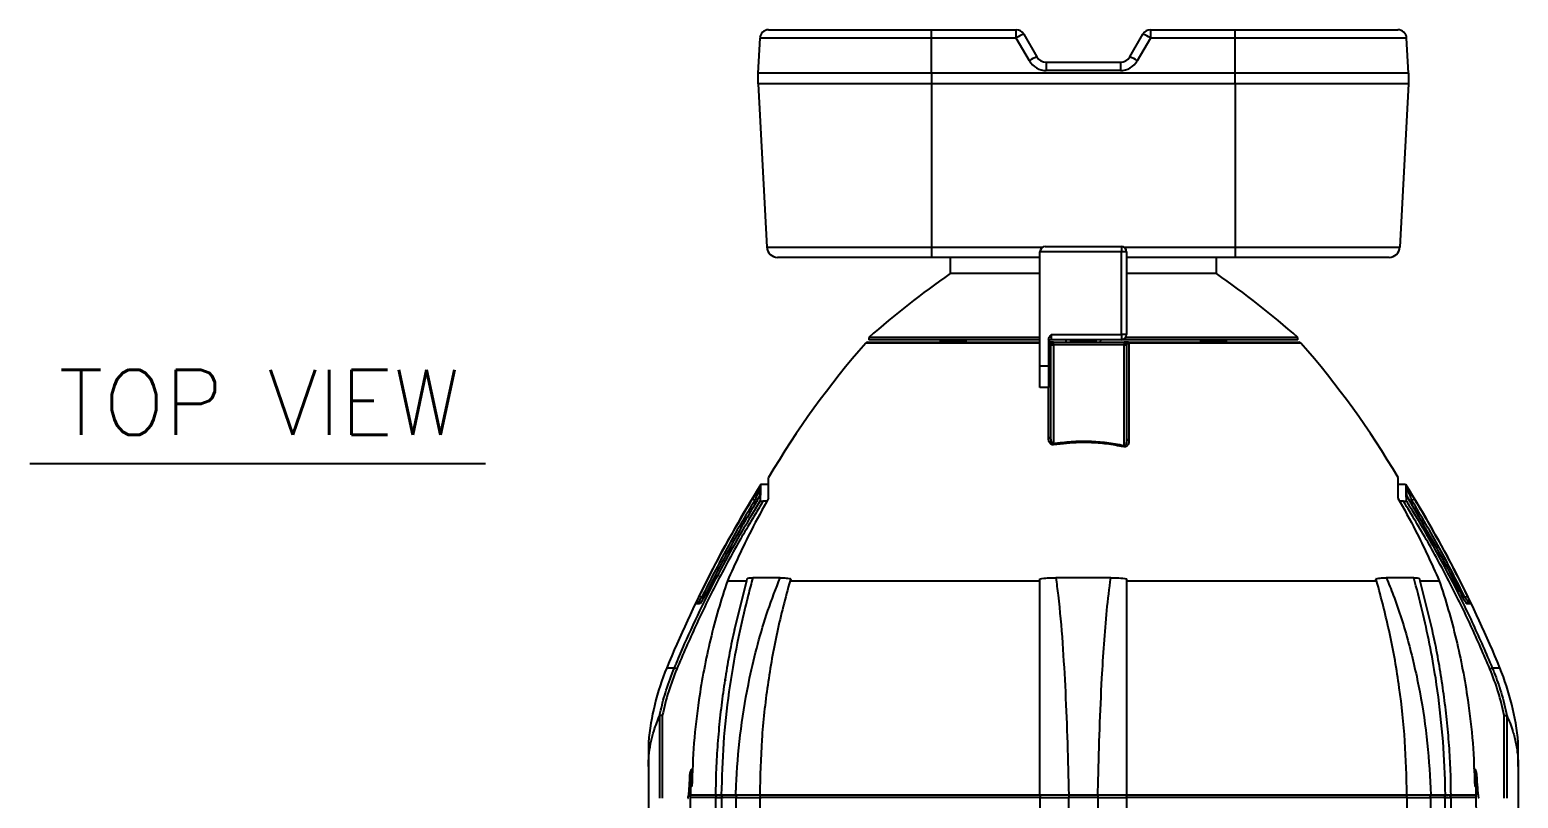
# Model space of a CAD drawing. Extents: x 6 to 132, y 2 to 97.
# Drawn here: x 45.05 to 62.21, y 87.67 to 96.54 of the extents above; entities that cross this region are included whole.
import ezdxf
from ezdxf.enums import TextEntityAlignment as Align

# ---------------------------------------------------------------- set-up
doc = ezdxf.new("R2010")
doc.units = 0
doc.header["$MEASUREMENT"] = 0
doc.layers.add('OBJECT', color=7, linetype='CONTINUOUS')
doc.styles.get("Standard").update_dxf_attribs({"font": 'SIMPLEX'})

msp = doc.modelspace()

# ---------------------------------------------------------------- linework, layer by layer
at = {"layer": 'OBJECT'}
for p, q in [((53.567, 96.535), (55.446, 96.535)), ((55.446, 96.44), (55.446, 96.535)), ((55.446, 96.535), (56.422, 96.535)), ((56.422, 96.44), (56.422, 96.535)), ((56.509, 96.485), (56.66, 96.223)), ((57.732, 96.223), (57.884, 96.485)), ((57.971, 96.535), (57.971, 96.44)), ((57.971, 96.535), (58.946, 96.535)), ((58.946, 96.44), (58.946, 96.535)), ((58.946, 96.535), (60.825, 96.535)), ((53.446, 96.035), (53.468, 96.44)), ((55.446, 96.44), (53.468, 96.44)), ((55.446, 96.035), (55.446, 96.44)), ((56.422, 96.44), (55.446, 96.44)), ((56.574, 96.178), (56.422, 96.44)), ((57.971, 96.44), (57.819, 96.178)), ((58.946, 96.44), (57.971, 96.44)), ((58.946, 96.035), (58.946, 96.44)), ((60.925, 96.44), (58.946, 96.44)), ((60.946, 96.035), (60.925, 96.44)), ((56.769, 96.16), (56.769, 96.065)), ((56.769, 96.16), (57.624, 96.16)), ((57.624, 96.16), (57.624, 96.065)), ((55.446, 96.035), (53.446, 96.035)), ((53.446, 95.91), (53.446, 96.035)), ((58.946, 96.035), (55.446, 96.035)), ((55.446, 96.035), (55.446, 95.91)), ((57.624, 96.065), (56.769, 96.065)), ((60.946, 96.035), (58.946, 96.035)), ((58.946, 95.91), (58.946, 96.035)), ((60.946, 96.035), (60.946, 95.91)), ((55.446, 95.91), (53.446, 95.91)), ((53.446, 95.91), (53.545, 94.029)), ((58.946, 95.91), (55.446, 95.91)), ((55.446, 95.91), (55.446, 94.029)), ((60.946, 95.91), (58.946, 95.91)), ((58.946, 95.91), (58.946, 94.029)), ((60.946, 95.91), (60.848, 94.029)), ((53.545, 94.029), (55.446, 94.029)), ((55.446, 93.91), (53.67, 93.91)), ((55.446, 94.029), (56.729, 94.029)), ((55.446, 94.029), (55.446, 93.91)), ((56.696, 93.91), (55.446, 93.91)), ((55.661, 93.91), (55.661, 93.722)), ((57.636, 93.975), (56.696, 93.975)), ((56.696, 92.66), (56.696, 93.975)), ((56.756, 94.035), (57.636, 94.035)), ((57.636, 94.035), (57.636, 93.975)), ((57.636, 93.02), (57.636, 93.975)), ((57.696, 93.975), (57.636, 93.975)), ((57.664, 94.029), (58.946, 94.029)), ((57.696, 93.975), (57.696, 93.02)), ((58.946, 93.91), (57.696, 93.91)), ((58.732, 93.722), (58.732, 93.91)), ((58.946, 94.029), (60.848, 94.029)), ((58.946, 94.029), (58.946, 93.91)), ((60.723, 93.91), (58.946, 93.91)), ((56.696, 93.722), (55.661, 93.722)), ((58.732, 93.722), (57.696, 93.722)), ((56.696, 92.92), (54.687, 92.92)), ((54.71, 92.93), (56.696, 92.93)), ((54.721, 92.985), (54.721, 92.96)), ((56.696, 92.985), (54.721, 92.985)), ((56.696, 92.96), (54.721, 92.96)), ((55.539, 92.94), (55.539, 92.93)), ((55.539, 92.94), (55.854, 92.94)), ((55.854, 92.93), (55.854, 92.94)), ((56.796, 92.953), (56.796, 92.66)), ((56.821, 92.9), (56.851, 92.9)), ((56.821, 91.844), (56.821, 92.9)), ((56.826, 93.02), (57.636, 93.02)), ((56.826, 93.02), (56.826, 92.96)), ((57.636, 92.96), (56.826, 92.96)), ((56.851, 92.93), (57.666, 92.93)), ((56.851, 92.9), (56.851, 92.93)), ((57.666, 92.9), (56.851, 92.9)), ((56.851, 92.9), (56.851, 91.763)), ((56.995, 92.96), (56.996, 92.93)), ((57.039, 92.94), (57.039, 92.93)), ((57.039, 92.94), (57.06, 92.94)), ((57.06, 92.94), (57.354, 92.94)), ((57.354, 92.93), (57.354, 92.94)), ((57.396, 92.93), (57.397, 92.96)), ((57.696, 93.02), (57.636, 93.02)), ((57.636, 93.02), (57.636, 92.96)), ((59.671, 92.96), (57.636, 92.96)), ((57.666, 92.93), (57.666, 92.9)), ((57.666, 92.9), (57.696, 92.9)), ((57.666, 91.74), (57.666, 92.9)), ((59.671, 92.985), (57.685, 92.985)), ((57.696, 92.9), (57.696, 91.818)), ((57.717, 92.93), (59.683, 92.93)), ((59.705, 92.92), (57.722, 92.92)), ((58.539, 92.94), (58.539, 92.93)), ((58.539, 92.94), (58.854, 92.94)), ((58.854, 92.93), (58.854, 92.94)), ((59.671, 92.96), (59.671, 92.985)), ((56.696, 92.66), (56.796, 92.66)), ((56.696, 92.41), (56.696, 92.66)), ((56.796, 92.66), (56.796, 92.41)), ((56.796, 92.41), (56.696, 92.41)), ((56.854, 91.747), (56.851, 91.763)), ((57.666, 91.74), (57.663, 91.724)), ((53.567, 91.29), (53.479, 91.29)), ((60.914, 91.29), (60.825, 91.29)), ((53.382, 91.124), (53.407, 91.109)), ((53.407, 91.058), (53.407, 91.109)), ((53.547, 91.096), (53.502, 91.096)), ((60.89, 91.096), (60.845, 91.096)), ((60.985, 91.109), (61.011, 91.124)), ((60.985, 91.109), (60.985, 91.058)), ((53.092, 90.18), (53.314, 90.18)), ((53.173, 89.615), (53.314, 90.18)), ((53.314, 90.18), (53.32, 90.203)), ((53.701, 90.215), (53.384, 90.215)), ((53.822, 90.203), (53.814, 90.18)), ((53.82, 90.203), (53.814, 90.18)), ((53.814, 90.18), (56.696, 90.18)), ((53.822, 90.203), (53.82, 90.203)), ((56.696, 90.18), (56.696, 90.203)), ((57.514, 90.215), (56.879, 90.215)), ((57.696, 90.203), (57.696, 90.18)), ((57.696, 90.18), (60.579, 90.18)), ((60.579, 90.18), (60.571, 90.203)), ((60.572, 90.203), (60.571, 90.203)), ((60.579, 90.18), (60.572, 90.203)), ((61.008, 90.215), (60.691, 90.215)), ((61.072, 90.203), (61.079, 90.18)), ((61.079, 90.18), (61.301, 90.18)), ((61.079, 90.18), (61.221, 89.61)), ((52.796, 89.99), (52.82, 89.99)), ((61.572, 89.99), (61.597, 89.99)), ((52.77, 89.913), (52.73, 89.913)), ((52.757, 89.93), (52.796, 89.93)), ((61.611, 89.93), (61.636, 89.93)), ((61.663, 89.913), (61.623, 89.913)), ((52.392, 89.174), (52.48, 89.174)), ((52.507, 89.163), (52.48, 89.174)), ((61.886, 89.163), (61.913, 89.174)), ((61.913, 89.174), (62.001, 89.174)), ((53.067, 89.034), (53.076, 89.029)), ((52.313, 87.671), (52.313, 88.628)), ((52.341, 88.625), (52.341, 87.67)), ((62.051, 87.67), (62.051, 88.625)), ((62.08, 88.628), (62.08, 87.671)), ((52.18, 88.036), (52.18, 83.679)), ((62.212, 88.036), (62.212, 83.679)), ((52.682, 87.805), (52.665, 87.805)), ((61.728, 87.805), (61.711, 87.805)), ((52.664, 87.71), (52.954, 87.71)), ((52.955, 87.68), (52.664, 87.68)), ((52.955, 87.68), (52.955, 65.68)), ((52.955, 87.68), (53.022, 87.68)), ((53.021, 87.711), (53.189, 87.711)), ((53.022, 87.68), (53.022, 65.68)), ((53.191, 87.68), (53.022, 87.68)), ((53.191, 65.68), (53.191, 87.68)), ((53.191, 87.68), (53.464, 87.68)), ((53.464, 87.68), (53.464, 65.68)), ((56.696, 87.68), (53.464, 87.68)), ((53.465, 87.71), (56.696, 87.71)), ((53.465, 87.71), (53.465, 87.71)), ((56.696, 87.71), (56.696, 87.71)), ((56.696, 87.68), (56.696, 65.68)), ((56.696, 87.68), (57.027, 87.68)), ((57.027, 87.68), (57.027, 65.68)), ((57.366, 87.68), (57.027, 87.68)), ((57.029, 87.711), (57.029, 87.68)), ((57.029, 87.711), (57.364, 87.711)), ((57.364, 87.711), (57.364, 87.68)), ((57.366, 65.68), (57.366, 87.68)), ((57.366, 87.68), (57.696, 87.68)), ((57.696, 87.71), (57.696, 87.71)), ((57.696, 87.71), (60.928, 87.71)), ((57.696, 87.68), (57.696, 65.68)), ((60.928, 87.68), (57.696, 87.68)), ((60.928, 87.71), (60.928, 87.71)), ((60.928, 87.68), (60.928, 65.68)), ((60.928, 87.68), (61.202, 87.68)), ((61.202, 87.68), (61.202, 65.68)), ((61.371, 87.68), (61.202, 87.68)), ((61.204, 87.711), (61.372, 87.711)), ((61.371, 65.68), (61.371, 87.68)), ((61.371, 87.68), (61.438, 87.68)), ((61.438, 65.68), (61.438, 87.68)), ((61.729, 87.68), (61.438, 87.68)), ((61.439, 87.71), (61.729, 87.71))]:
    msp.add_line(p, q, dxfattribs=at)
at = {"layer": 'OBJECT', "color": 1}
msp.add_line((45.046, 91.531), (50.301, 91.531), dxfattribs=at)
at = {"layer": 'OBJECT', "flags": 128}
for points in [[(56.794, 91.828), (56.8, 91.828), (56.805, 91.829), (56.81, 91.831), (56.814, 91.833), (56.817, 91.835), (56.819, 91.838), (56.821, 91.841), (56.821, 91.844)], [(57.696, 91.818), (57.697, 91.815), (57.698, 91.812), (57.701, 91.809), (57.704, 91.807), (57.708, 91.805), (57.712, 91.803), (57.717, 91.802), (57.722, 91.801)], [(52.769, 90.003), (52.77, 90.003), (52.771, 90.002), (52.774, 90.001), (52.777, 89.999), (52.781, 89.997), (52.786, 89.995), (52.791, 89.993), (52.796, 89.99)], [(61.597, 89.99), (61.602, 89.993), (61.607, 89.995), (61.612, 89.997), (61.616, 89.999), (61.619, 90.001), (61.622, 90.002), (61.623, 90.003), (61.624, 90.003)], [(52.666, 87.94), (52.667, 87.94), (52.667, 87.94), (52.666, 87.94), (52.666, 87.94), (52.665, 87.94), (52.664, 87.939), (52.662, 87.939), (52.66, 87.939)], [(61.732, 87.939), (61.731, 87.939), (61.729, 87.939), (61.728, 87.94), (61.727, 87.94), (61.726, 87.94), (61.726, 87.94), (61.726, 87.94), (61.727, 87.94)]]:
    msp.add_lwpolyline(points, dxfattribs=at)
at = {"layer": 'OBJECT'}
for centre, radius, start, end in [((53.567, 96.435), 0.1, 90, 177), ((56.422, 96.435), 0.1, 30, 90), ((56.711, 95.989), 0.536, 112.1173, 122.553), ((57.971, 96.435), 0.1, 90, 150), ((57.682, 95.989), 0.536, 57.447, 67.8827), ((60.825, 96.435), 0.1, 3, 90), ((56.862, 95.726), 0.536, 112.1183, 122.552), ((56.769, 96.29), 0.225, 210, 270), ((56.769, 96.285), 0.125, 210, 270), ((57.624, 96.285), 0.125, 270, 330), ((57.624, 96.29), 0.225, 270, 330), ((57.531, 95.726), 0.536, 57.448, 67.8817), ((53.67, 94.035), 0.125, 183, 270), ((56.756, 93.975), 0.06, 90, 180), ((57.636, 93.975), 0.06, 0, 90), ((60.723, 94.035), 0.125, 270, 357), ((61.353, 85.5), 10, 124.6936, 131.5388), ((53.04, 85.5), 10, 48.4612, 55.3064), ((62.194, 86.313), 10, 138.6485, 149.6182), ((54.71, 92.9), 0.03, 90, 138.6485), ((56.826, 92.93), 0.03, 90, 180), ((56.801, 92.926), 0.00428, 118.7245, 174.64), ((56.851, 92.9), 0.03, 90, 180), ((57.636, 93.02), 0.06, 270, 0), ((57.666, 92.9), 0.03, 0, 90), ((57.71, 92.921), 0.0121, 357.1793, 52.5244), ((59.683, 92.9), 0.03, 41.3515, 90), ((52.199, 86.313), 10, 30.3816, 41.3515), ((65.344, 83.86), 14, 147.943, 157.6893), ((53.497, 91.245), 0.0296, 147.6225, 179.9855), ((53.496, 91.171), 0.0283, 146.1362, 178.4309), ((49.049, 83.86), 14, 22.3107, 32.0571), ((60.896, 91.245), 0.0296, 0.0145, 32.3775), ((60.897, 91.171), 0.0282, 0.0759, 33.8665), ((52.757, 89.9), 0.0299, 90.0261, 154.4579), ((52.797, 89.9), 0.0299, 122.0228, 154.6658), ((61.596, 89.9), 0.0299, 25.3483, 57.4654), ((61.636, 89.9), 0.0299, 25.5421, 89.9739), ((55.167, 88.036), 3, 157.6893, 174.6575), ((59.225, 88.036), 3, 5.3422, 22.3107), ((52.984, 87.71), 0.03, 179.6128, 270), ((53.049, 87.708), 0.0283, 175.0367, 265.4814), ((53.217, 87.708), 0.0283, 175.0367, 265.4814), ((61.176, 87.708), 0.0283, 274.5186, 4.9633), ((61.343, 87.708), 0.0283, 274.5186, 4.9633), ((61.409, 87.71), 0.03, 269.9995, 0.7411)]:
    msp.add_arc(centre, radius, start, end, dxfattribs=at)
for centre, start_param, end_param in [((57.192, 65.663), 1.36383, 1.408789), ((57.2, 65.663), 4.874396, 4.919356)]:
    msp.add_ellipse(centre, major_axis=(0, 108.41), ratio=0.042662, start_param=start_param, end_param=end_param, dxfattribs=at)
for points, knots in [([(56.795, 92.92), (56.797, 92.92), (56.8, 92.919), (56.805, 92.918), (56.812, 92.915), (56.818, 92.91), (56.821, 92.904), (56.821, 92.901), (56.821, 92.9)], [0, 0, 0, 0, 0.091593, 0.1366074, 0.2917109, 0.5443162, 0.8941443, 1, 1, 1, 1]), ([(56.796, 92.953), (56.797, 92.96), (56.8, 92.983), (56.815, 93.004), (56.825, 93.018), (56.826, 93.02), (56.826, 93.02)], [0, 0, 0, 0, 0.283117, 0.90121, 0.995869, 1, 1, 1, 1]), ([(56.851, 92.93), (56.851, 92.93), (56.851, 92.93), (56.845, 92.93), (56.831, 92.93), (56.816, 92.93), (56.804, 92.93), (56.799, 92.93)], [0, 0, 0, 0, 0.094453, 0.411636, 0.658238, 0.828622, 1, 1, 1, 1]), ([(57.717, 92.93), (57.716, 92.93), (57.709, 92.93), (57.696, 92.93), (57.68, 92.93), (57.669, 92.93), (57.667, 92.93), (57.666, 92.93)], [0, 0, 0, 0, 0.043527, 0.212236, 0.421185, 0.699998, 1, 1, 1, 1]), ([(57.696, 92.9), (57.697, 92.903), (57.697, 92.907), (57.703, 92.913), (57.711, 92.918), (57.717, 92.919), (57.721, 92.92), (57.722, 92.92)], [0, 0, 0, 0, 0.333044, 0.627913, 0.827002, 0.966789, 1, 1, 1, 1]), ([(57.722, 92.92), (57.722, 92.826), (57.722, 92.639), (57.722, 92.377), (57.722, 92.099), (57.722, 91.915), (57.722, 91.801)], [0, 0, 0, 0, 0.264022, 0.528445, 0.709044, 1, 1, 1, 1]), ([(56.794, 91.828), (56.794, 92.007), (56.795, 92.205), (56.795, 92.393), (56.795, 92.41)], [0, 0, 0, 0, 0.906276, 1, 1, 1, 1]), ([(56.851, 91.763), (56.85, 91.763), (56.848, 91.762), (56.845, 91.763), (56.842, 91.765), (56.837, 91.769), (56.831, 91.779), (56.824, 91.803), (56.822, 91.826), (56.821, 91.842), (56.821, 91.844)], [0, 0, 0, 0, 0.034811, 0.065825, 0.103679, 0.139411, 0.261341, 0.49243, 0.927308, 1, 1, 1, 1]), ([(56.854, 91.747), (56.85, 91.747), (56.841, 91.746), (56.828, 91.751), (56.814, 91.762), (56.8, 91.786), (56.795, 91.809), (56.794, 91.825), (56.794, 91.828)], [0, 0, 0, 0, 0.098288, 0.196286, 0.331362, 0.552753, 0.936908, 1, 1, 1, 1]), ([(56.851, 91.763), (56.92, 91.772), (57.057, 91.79), (57.263, 91.792), (57.467, 91.777), (57.6, 91.753), (57.666, 91.74)], [0, 0, 0, 0, 0.25249, 0.507165, 0.752593, 1, 1, 1, 1]), ([(57.663, 91.724), (57.597, 91.736), (57.466, 91.761), (57.295, 91.773), (57.09, 91.775), (56.954, 91.759), (56.854, 91.747)], [0, 0, 0, 0, 0.245476, 0.49291, 0.630164, 1, 1, 1, 1]), ([(57.722, 91.801), (57.721, 91.784), (57.719, 91.762), (57.704, 91.739), (57.693, 91.729), (57.68, 91.723), (57.67, 91.723), (57.664, 91.724), (57.663, 91.724)], [0, 0, 0, 0, 0.475407, 0.622904, 0.771203, 0.868409, 0.966167, 1, 1, 1, 1]), ([(57.696, 91.818), (57.696, 91.801), (57.695, 91.78), (57.687, 91.756), (57.682, 91.746), (57.678, 91.742), (57.675, 91.74), (57.672, 91.739), (57.669, 91.739), (57.667, 91.74), (57.666, 91.74)], [0, 0, 0, 0, 0.5422231, 0.6967741, 0.8349357, 0.8808129, 0.9104213, 0.9456057, 0.9766811, 1, 1, 1, 1]), ([(53.567, 91.133), (53.567, 91.172), (53.567, 91.25), (53.567, 91.322), (53.567, 91.364), (53.567, 91.368), (53.567, 91.371)], [0, 0, 0, 0, 0.277492, 0.558856, 0.778216, 1, 1, 1, 1]), ([(60.825, 91.371), (60.825, 91.371), (60.825, 91.374), (60.825, 91.363), (60.825, 91.338), (60.825, 91.291), (60.825, 91.225), (60.825, 91.165), (60.825, 91.133)], [0, 0, 0, 0, 0.00014, 0.190383, 0.380636, 0.5773, 0.773991, 1, 1, 1, 1]), ([(53.382, 91.124), (53.398, 91.15), (53.42, 91.186), (53.446, 91.226), (53.459, 91.246), (53.468, 91.258), (53.472, 91.262), (53.472, 91.262), (53.472, 91.261)], [0, 0, 0, 0, 0.4431603, 0.5994501, 0.7566449, 0.8549278, 0.9542616, 1, 1, 1, 1]), ([(53.472, 91.187), (53.472, 91.184), (53.471, 91.178), (53.46, 91.154), (53.435, 91.105), (53.406, 91.054), (53.386, 91.02), (53.382, 91.014)], [0, 0, 0, 0, 0.094525, 0.230291, 0.472453, 0.904115, 1, 1, 1, 1]), ([(53.468, 91.175), (53.468, 91.175), (53.468, 91.175), (53.467, 91.174), (53.466, 91.17), (53.463, 91.161), (53.454, 91.144), (53.44, 91.117), (53.419, 91.078), (53.399, 91.043), (53.385, 91.021), (53.382, 91.014)], [0, 0, 0, 0, 0.003957, 0.029817, 0.070043, 0.135459, 0.247506, 0.416164, 0.629471, 0.897115, 1, 1, 1, 1]), ([(53.467, 91.245), (53.467, 91.246), (53.467, 91.246), (53.466, 91.244), (53.463, 91.24), (53.458, 91.229), (53.45, 91.21), (53.432, 91.169), (53.418, 91.134), (53.407, 91.109)], [0, 0, 0, 0, 0.035894, 0.089379, 0.116812, 0.204786, 0.359116, 0.521452, 1, 1, 1, 1]), ([(53.467, 91.171), (53.467, 91.187), (53.467, 91.219), (53.467, 91.237), (53.467, 91.245)], [0, 0, 0, 0, 0.4987093, 1, 1, 1, 1]), ([(53.472, 91.261), (53.472, 91.259), (53.472, 91.246), (53.472, 91.222), (53.472, 91.195), (53.472, 91.187)], [0, 0, 0, 0, 0.15396, 0.770384, 1, 1, 1, 1]), ([(53.474, 91.105), (53.474, 91.137), (53.476, 91.2), (53.478, 91.256), (53.478, 91.283), (53.479, 91.293), (53.479, 91.29), (53.479, 91.29)], [0, 0, 0, 0, 0.287293, 0.577575, 0.788433, 0.999284, 1, 1, 1, 1]), ([(60.914, 91.29), (60.914, 91.289), (60.914, 91.285), (60.915, 91.254), (60.917, 91.199), (60.918, 91.137), (60.919, 91.105)], [0, 0, 0, 0, 0.216295, 0.433345, 0.715193, 1, 1, 1, 1]), ([(60.921, 91.261), (60.921, 91.261), (60.922, 91.262), (60.927, 91.256), (60.937, 91.241), (60.96, 91.207), (60.986, 91.165), (61.005, 91.134), (61.011, 91.124)], [0, 0, 0, 0, 0.078305, 0.156359, 0.274956, 0.471062, 0.830702, 1, 1, 1, 1]), ([(60.921, 91.187), (60.921, 91.192), (60.921, 91.217), (60.921, 91.243), (60.921, 91.257), (60.921, 91.261)], [0, 0, 0, 0, 0.153959, 0.770355, 1, 1, 1, 1]), ([(61.011, 91.014), (60.995, 91.04), (60.97, 91.082), (60.942, 91.134), (60.928, 91.165), (60.921, 91.181), (60.921, 91.185), (60.921, 91.187)], [0, 0, 0, 0, 0.40055, 0.639787, 0.830113, 0.935605, 1, 1, 1, 1]), ([(60.985, 91.109), (60.981, 91.118), (60.969, 91.149), (60.952, 91.19), (60.937, 91.224), (60.929, 91.24), (60.926, 91.245), (60.925, 91.246), (60.925, 91.246), (60.925, 91.245)], [0, 0, 0, 0, 0.184108, 0.568341, 0.765403, 0.873674, 0.938203, 0.982935, 1, 1, 1, 1]), ([(60.925, 91.245), (60.925, 91.237), (60.925, 91.219), (60.925, 91.187), (60.925, 91.171)], [0, 0, 0, 0, 0.498676, 1, 1, 1, 1]), ([(61.011, 91.014), (61.01, 91.017), (60.997, 91.037), (60.977, 91.072), (60.953, 91.115), (60.938, 91.145), (60.929, 91.164), (60.926, 91.173), (60.925, 91.175), (60.925, 91.175), (60.925, 91.175)], [0, 0, 0, 0, 0.0389677, 0.3371899, 0.5809608, 0.7629996, 0.8828369, 0.9600544, 0.9983031, 1, 1, 1, 1]), ([(52.48, 89.174), (52.488, 89.193), (52.526, 89.285), (52.63, 89.524), (52.798, 89.887), (53.013, 90.308), (53.237, 90.715), (53.395, 90.975), (53.474, 91.105)], [0, 0, 0, 0, 0.027601, 0.138011, 0.358994, 0.579976, 0.789989, 1, 1, 1, 1]), ([(53.502, 91.096), (53.409, 90.941), (53.221, 90.632), (52.964, 90.153), (52.723, 89.664), (52.579, 89.33), (52.507, 89.163)], [0, 0, 0, 0, 0.249189, 0.498378, 0.749189, 1, 1, 1, 1]), ([(52.769, 90.003), (52.778, 90.021), (52.822, 90.111), (52.94, 90.346), (53.132, 90.704), (53.298, 90.984), (53.382, 91.124)], [0, 0, 0, 0, 0.046954, 0.234776, 0.617154, 1, 1, 1, 1]), ([(53.407, 91.109), (53.299, 90.926), (53.082, 90.56), (52.891, 90.18), (52.796, 89.99)], [0, 0, 0, 0, 0.499477, 1, 1, 1, 1]), ([(53.382, 91.014), (53.372, 90.997), (53.32, 90.911), (53.125, 90.58), (52.958, 90.256), (52.828, 90.003)], [0, 0, 0, 0, 0.052041, 0.26021, 1, 1, 1, 1]), ([(53.567, 91.133), (53.498, 91.008), (53.326, 90.698), (53.18, 90.374), (53.092, 90.18)], [0, 0, 0, 0, 0.401285, 1, 1, 1, 1]), ([(53.474, 91.105), (53.474, 91.104), (53.474, 91.102), (53.478, 91.099), (53.485, 91.097), (53.493, 91.096), (53.499, 91.096), (53.502, 91.096)], [0, 0, 0, 0, 0.194111, 0.388779, 0.574836, 0.768557, 1, 1, 1, 1]), ([(60.825, 91.133), (60.895, 91.008), (61.067, 90.698), (61.213, 90.374), (61.301, 90.18)], [0, 0, 0, 0, 0.401285, 1, 1, 1, 1]), ([(60.89, 91.096), (60.894, 91.096), (60.901, 91.096), (60.91, 91.098), (60.916, 91.1), (60.919, 91.103), (60.919, 91.105), (60.919, 91.105)], [0, 0, 0, 0, 0.255584, 0.469093, 0.683648, 0.873579, 1, 1, 1, 1]), ([(61.886, 89.163), (61.814, 89.329), (61.671, 89.661), (61.431, 90.149), (61.173, 90.629), (60.984, 90.94), (60.89, 91.096)], [0, 0, 0, 0, 0.249194, 0.498388, 0.749195, 1, 1, 1, 1]), ([(60.919, 91.105), (60.941, 91.07), (61.047, 90.899), (61.229, 90.586), (61.466, 90.144), (61.697, 89.675), (61.841, 89.341), (61.913, 89.174)], [0, 0, 0, 0, 0.0572655, 0.2780956, 0.4992061, 0.7494033, 1, 1, 1, 1]), ([(61.597, 89.99), (61.502, 90.18), (61.31, 90.56), (61.094, 90.926), (60.985, 91.109)], [0, 0, 0, 0, 0.499477, 1, 1, 1, 1]), ([(61.011, 91.124), (61.021, 91.107), (61.073, 91.022), (61.207, 90.795), (61.405, 90.441), (61.551, 90.149), (61.624, 90.003)], [0, 0, 0, 0, 0.046954, 0.234776, 0.617154, 1, 1, 1, 1]), ([(61.565, 90.003), (61.556, 90.021), (61.512, 90.111), (61.337, 90.453), (61.154, 90.768), (61.011, 91.014)], [0, 0, 0, 0, 0.052041, 0.26021, 1, 1, 1, 1]), ([(53.092, 90.18), (53.056, 90.068), (52.983, 89.845), (52.894, 89.502), (52.819, 89.156), (52.752, 88.757), (52.699, 88.307), (52.688, 87.973), (52.682, 87.805)], [0, 0, 0, 0, 0.145761, 0.291523, 0.4385, 0.585476, 0.79231, 1, 1, 1, 1]), ([(53.384, 90.215), (53.366, 90.148), (53.301, 89.901), (53.2, 89.463), (53.103, 88.893), (53.038, 88.307), (53.027, 87.91), (53.021, 87.711)], [0, 0, 0, 0, 0.085075, 0.310548, 0.536056, 0.768026, 1, 1, 1, 1]), ([(53.189, 87.711), (53.191, 87.769), (53.2, 88.023), (53.242, 88.474), (53.33, 88.996), (53.439, 89.45), (53.554, 89.838), (53.652, 90.09), (53.701, 90.215)], [0, 0, 0, 0, 0.067297, 0.297049, 0.526796, 0.684508, 0.842346, 1, 1, 1, 1]), ([(53.32, 90.203), (53.327, 90.207), (53.341, 90.214), (53.37, 90.215), (53.384, 90.215)], [0, 0, 0, 0, 0.491563, 1, 1, 1, 1]), ([(53.814, 90.18), (53.761, 89.982), (53.656, 89.587), (53.55, 88.973), (53.479, 88.346), (53.469, 87.922), (53.465, 87.71)], [0, 0, 0, 0, 0.246859, 0.493718, 0.746859, 1, 1, 1, 1]), ([(53.701, 90.215), (53.718, 90.215), (53.752, 90.214), (53.797, 90.207), (53.82, 90.203)], [0, 0, 0, 0, 0.49156, 1, 1, 1, 1]), ([(56.696, 90.203), (56.726, 90.207), (56.785, 90.214), (56.847, 90.215), (56.879, 90.215)], [0, 0, 0, 0, 0.491563, 1, 1, 1, 1]), ([(56.696, 87.71), (56.696, 87.917), (56.696, 88.333), (56.696, 88.955), (56.696, 89.574), (56.696, 89.978), (56.696, 90.18)], [0, 0, 0, 0, 0.247337, 0.4962, 0.7473, 1, 1, 1, 1]), ([(56.879, 90.215), (56.888, 90.148), (56.921, 89.901), (56.958, 89.463), (56.991, 88.893), (57.015, 88.307), (57.024, 87.91), (57.029, 87.711)], [0, 0, 0, 0, 0.085075, 0.310548, 0.536056, 0.768026, 1, 1, 1, 1]), ([(57.364, 87.711), (57.365, 87.769), (57.371, 88.023), (57.384, 88.474), (57.407, 88.996), (57.435, 89.45), (57.465, 89.838), (57.497, 90.09), (57.514, 90.215)], [0, 0, 0, 0, 0.0672975, 0.2970487, 0.5267956, 0.6845076, 0.8423459, 1, 1, 1, 1]), ([(57.514, 90.215), (57.544, 90.215), (57.607, 90.214), (57.666, 90.207), (57.696, 90.203)], [0, 0, 0, 0, 0.49156, 1, 1, 1, 1]), ([(57.696, 90.18), (57.696, 89.979), (57.696, 89.575), (57.696, 88.957), (57.696, 88.334), (57.696, 87.919), (57.696, 87.71)], [0, 0, 0, 0, 0.2511, 0.5038, 0.751137, 1, 1, 1, 1]), ([(60.572, 90.203), (60.595, 90.207), (60.64, 90.214), (60.674, 90.215), (60.691, 90.215)], [0, 0, 0, 0, 0.491564, 1, 1, 1, 1]), ([(60.928, 87.71), (60.924, 87.917), (60.914, 88.331), (60.846, 88.952), (60.74, 89.572), (60.633, 89.977), (60.579, 90.18)], [0, 0, 0, 0, 0.24686, 0.49372, 0.74686, 1, 1, 1, 1]), ([(60.691, 90.215), (60.718, 90.148), (60.817, 89.901), (60.955, 89.463), (61.085, 88.893), (61.173, 88.307), (61.194, 87.91), (61.204, 87.711)], [0, 0, 0, 0, 0.085075, 0.310548, 0.536056, 0.768026, 1, 1, 1, 1]), ([(61.372, 87.711), (61.371, 87.769), (61.367, 88.023), (61.338, 88.474), (61.274, 88.996), (61.192, 89.45), (61.107, 89.838), (61.041, 90.09), (61.008, 90.215)], [0, 0, 0, 0, 0.067297, 0.297049, 0.526796, 0.684508, 0.842346, 1, 1, 1, 1]), ([(61.008, 90.215), (61.023, 90.215), (61.052, 90.214), (61.065, 90.207), (61.072, 90.203)], [0, 0, 0, 0, 0.49156, 1, 1, 1, 1]), ([(61.301, 90.18), (61.337, 90.068), (61.409, 89.845), (61.499, 89.502), (61.574, 89.156), (61.641, 88.757), (61.694, 88.307), (61.705, 87.973), (61.711, 87.805)], [0, 0, 0, 0, 0.145761, 0.291523, 0.4385, 0.585476, 0.79231, 1, 1, 1, 1]), ([(52.73, 89.913), (52.73, 89.914), (52.729, 89.916), (52.734, 89.928), (52.743, 89.948), (52.754, 89.973), (52.764, 89.993), (52.769, 90.003)], [0, 0, 0, 0, 0.18582, 0.37135, 0.561521, 0.768419, 1, 1, 1, 1]), ([(52.796, 89.99), (52.791, 89.983), (52.781, 89.971), (52.77, 89.953), (52.761, 89.941), (52.757, 89.932), (52.757, 89.931), (52.757, 89.93)], [0, 0, 0, 0, 0.243708, 0.456429, 0.645547, 0.82409, 1, 1, 1, 1]), ([(52.828, 90.003), (52.822, 89.992), (52.81, 89.969), (52.793, 89.94), (52.779, 89.92), (52.772, 89.913), (52.77, 89.913), (52.77, 89.913)], [0, 0, 0, 0, 0.248869, 0.497978, 0.743146, 0.965245, 1, 1, 1, 1]), ([(52.827, 90.004), (52.827, 90.003), (52.822, 89.992), (52.811, 89.971), (52.796, 89.946), (52.786, 89.931), (52.781, 89.926), (52.781, 89.925), (52.78, 89.925)], [0, 0, 0, 0, 0.006339, 0.291177, 0.581475, 0.803146, 0.925672, 1, 1, 1, 1]), ([(61.608, 89.929), (61.607, 89.93), (61.603, 89.935), (61.593, 89.952), (61.578, 89.977), (61.569, 89.996), (61.565, 90.003)], [0, 0, 0, 0, 0.034364, 0.365136, 0.732241, 1, 1, 1, 1]), ([(61.636, 89.93), (61.636, 89.93), (61.636, 89.931), (61.635, 89.933), (61.632, 89.939), (61.626, 89.95), (61.613, 89.969), (61.602, 89.983), (61.597, 89.99)], [0, 0, 0, 0, 0.077661, 0.237846, 0.269937, 0.492547, 0.743182, 1, 1, 1, 1]), ([(61.624, 90.003), (61.629, 89.992), (61.64, 89.971), (61.653, 89.942), (61.661, 89.922), (61.663, 89.914), (61.663, 89.913), (61.663, 89.913)], [0, 0, 0, 0, 0.244288, 0.489368, 0.716256, 0.917945, 1, 1, 1, 1]), ([(61.612, 89.925), (61.612, 89.925), (61.612, 89.925), (61.609, 89.928), (61.607, 89.932), (61.605, 89.934)], [0, 0, 0, 0, 0.207896, 0.593299, 1, 1, 1, 1]), ([(61.623, 89.913), (61.621, 89.914), (61.618, 89.916), (61.611, 89.925), (61.608, 89.929)], [0, 0, 0, 0, 0.530672, 1, 1, 1, 1]), ([(53.172, 89.616), (53.169, 89.604), (53.147, 89.505), (53.109, 89.311), (53.061, 89.031), (53.021, 88.742), (52.989, 88.448), (52.968, 88.151), (52.956, 87.905), (52.956, 87.758), (52.956, 87.71)], [0, 0, 0, 0, 0.018167, 0.161657, 0.31197, 0.463927, 0.617694, 0.771962, 0.926903, 1, 1, 1, 1]), ([(61.437, 87.71), (61.437, 87.764), (61.436, 87.917), (61.424, 88.169), (61.402, 88.467), (61.369, 88.762), (61.328, 89.053), (61.28, 89.336), (61.241, 89.521), (61.222, 89.61)], [0, 0, 0, 0, 0.082701, 0.238129, 0.393231, 0.547707, 0.701458, 0.854757, 1, 1, 1, 1]), ([(52.311, 88.626), (52.315, 88.646), (52.336, 88.744), (52.385, 88.929), (52.447, 89.089), (52.48, 89.174)], [0, 0, 0, 0, 0.104523, 0.52294, 1, 1, 1, 1]), ([(52.507, 89.163), (52.473, 89.076), (52.405, 88.901), (52.363, 88.717), (52.341, 88.625)], [0, 0, 0, 0, 0.4976823, 1, 1, 1, 1]), ([(62.051, 88.625), (62.03, 88.716), (61.988, 88.9), (61.92, 89.075), (61.886, 89.163)], [0, 0, 0, 0, 0.4976804, 1, 1, 1, 1]), ([(61.913, 89.174), (61.92, 89.156), (61.958, 89.063), (62.022, 88.882), (62.061, 88.715), (62.081, 88.626)], [0, 0, 0, 0, 0.104523, 0.522939, 1, 1, 1, 1]), ([(52.18, 88.036), (52.181, 88.059), (52.182, 88.117), (52.191, 88.219), (52.211, 88.333), (52.249, 88.473), (52.288, 88.568), (52.311, 88.626)], [0, 0, 0, 0, 0.081848, 0.202357, 0.427499, 0.653759, 1, 1, 1, 1]), ([(52.313, 88.628), (52.313, 88.628), (52.312, 88.628), (52.312, 88.627), (52.311, 88.626)], [0, 0, 0, 0, 0.514657, 1, 1, 1, 1]), ([(52.341, 88.625), (52.341, 88.625), (52.339, 88.625), (52.333, 88.626), (52.325, 88.627), (52.317, 88.628), (52.314, 88.628), (52.313, 88.628)], [0, 0, 0, 0, 0.012955, 0.190783, 0.461144, 0.730556, 1, 1, 1, 1]), ([(62.051, 88.625), (62.052, 88.625), (62.054, 88.625), (62.06, 88.626), (62.068, 88.627), (62.076, 88.628), (62.079, 88.628), (62.08, 88.628)], [0, 0, 0, 0, 0.012955, 0.190783, 0.461144, 0.730556, 1, 1, 1, 1]), ([(62.081, 88.626), (62.081, 88.627), (62.081, 88.628), (62.08, 88.628), (62.08, 88.628)], [0, 0, 0, 0, 0.521598, 1, 1, 1, 1]), ([(62.081, 88.626), (62.106, 88.566), (62.148, 88.463), (62.181, 88.329), (62.199, 88.229), (62.208, 88.153), (62.212, 88.085), (62.212, 88.048), (62.212, 88.036)], [0, 0, 0, 0, 0.361999, 0.615858, 0.744331, 0.871977, 0.954852, 1, 1, 1, 1]), ([(52.18, 88.315), (52.18, 88.314), (52.18, 88.311), (52.18, 88.288), (52.18, 88.241), (52.18, 88.169), (52.18, 88.099), (52.18, 88.054), (52.18, 88.036)], [0, 0, 0, 0, 0.152985, 0.31018, 0.555448, 0.740405, 0.891725, 1, 1, 1, 1]), ([(62.212, 88.036), (62.212, 88.051), (62.212, 88.091), (62.212, 88.152), (62.212, 88.221), (62.212, 88.27), (62.212, 88.301), (62.212, 88.312), (62.212, 88.316), (62.212, 88.315), (62.212, 88.315)], [0, 0, 0, 0, 0.092303, 0.228912, 0.378188, 0.606057, 0.752176, 0.902496, 0.999896, 1, 1, 1, 1]), ([(52.634, 87.67), (52.634, 87.67), (52.635, 87.67), (52.636, 87.671), (52.637, 87.672), (52.64, 87.68), (52.646, 87.712), (52.654, 87.8), (52.658, 87.882), (52.66, 87.939)], [0, 0, 0, 0, 0.001905, 0.004352, 0.009023, 0.026239, 0.09449, 0.366335, 1, 1, 1, 1]), ([(52.66, 87.939), (52.662, 87.954), (52.666, 87.983), (52.683, 88.007), (52.692, 88.019)], [0, 0, 0, 0, 0.504259, 1, 1, 1, 1]), ([(52.692, 88.013), (52.685, 88.003), (52.67, 87.981), (52.667, 87.954), (52.666, 87.94)], [0, 0, 0, 0, 0.466933, 1, 1, 1, 1]), ([(61.701, 88.02), (61.701, 88.019), (61.712, 88.01), (61.726, 87.981), (61.73, 87.953), (61.732, 87.939)], [0, 0, 0, 0, 0.003451, 0.52596, 1, 1, 1, 1]), ([(61.727, 87.94), (61.725, 87.954), (61.723, 87.981), (61.708, 88.003), (61.701, 88.013)], [0, 0, 0, 0, 0.533067, 1, 1, 1, 1]), ([(61.732, 87.939), (61.732, 87.936), (61.733, 87.922), (61.736, 87.86), (61.74, 87.792), (61.746, 87.73), (61.748, 87.71), (61.75, 87.696), (61.752, 87.687), (61.753, 87.681), (61.754, 87.677), (61.755, 87.675), (61.756, 87.673), (61.757, 87.671), (61.757, 87.671), (61.758, 87.67), (61.758, 87.67), (61.758, 87.67)], [0, 0, 0, 0, 0.032281, 0.161407, 0.677971, 0.783274, 0.853907, 0.901335, 0.933233, 0.95474, 0.969295, 0.979202, 0.986007, 0.99267, 0.995528, 0.998416, 1, 1, 1, 1]), ([(52.955, 87.71), (52.956, 87.711), (52.958, 87.711), (52.98, 87.711), (53.007, 87.711), (53.021, 87.711)], [0, 0, 0, 0, 0.307339, 0.647911, 1, 1, 1, 1]), ([(53.047, 87.68), (53.035, 87.68), (53.009, 87.68), (52.986, 87.68), (52.989, 87.68), (52.991, 87.68)], [0, 0, 0, 0, 0.342024, 0.695616, 1, 1, 1, 1]), ([(53.189, 87.711), (53.204, 87.711), (53.234, 87.711), (53.294, 87.711), (53.363, 87.71), (53.421, 87.71), (53.456, 87.71), (53.465, 87.71)], [0, 0, 0, 0, 0.228634, 0.463902, 0.692531, 0.927787, 1, 1, 1, 1]), ([(53.465, 87.71), (53.465, 87.707), (53.465, 87.701), (53.468, 87.692), (53.472, 87.685), (53.478, 87.681), (53.481, 87.68), (53.483, 87.68), (53.483, 87.68)], [0, 0, 0, 0, 0.201372, 0.402604, 0.607834, 0.822352, 0.994172, 1, 1, 1, 1]), ([(56.696, 87.71), (56.7, 87.71), (56.724, 87.71), (56.773, 87.71), (56.851, 87.711), (56.937, 87.711), (56.998, 87.711), (57.029, 87.711)], [0, 0, 0, 0, 0.035982, 0.26462, 0.499883, 0.745783, 1, 1, 1, 1]), ([(56.696, 87.71), (56.696, 87.707), (56.697, 87.701), (56.699, 87.692), (56.702, 87.685), (56.705, 87.681), (56.708, 87.68), (56.709, 87.68), (56.709, 87.68)], [0, 0, 0, 0, 0.201373, 0.402605, 0.607838, 0.822356, 0.994175, 1, 1, 1, 1]), ([(57.364, 87.711), (57.395, 87.711), (57.458, 87.711), (57.536, 87.711), (57.618, 87.71), (57.664, 87.71), (57.696, 87.71)], [0, 0, 0, 0, 0.255303, 0.519951, 0.668305, 1, 1, 1, 1]), ([(57.696, 87.71), (57.696, 87.707), (57.696, 87.701), (57.694, 87.692), (57.691, 87.685), (57.687, 87.681), (57.685, 87.68), (57.683, 87.68), (57.683, 87.68)], [0, 0, 0, 0, 0.201373, 0.402605, 0.607838, 0.822356, 0.994175, 1, 1, 1, 1]), ([(60.928, 87.71), (60.928, 87.707), (60.928, 87.701), (60.925, 87.692), (60.92, 87.685), (60.915, 87.681), (60.911, 87.68), (60.91, 87.68), (60.91, 87.68)], [0, 0, 0, 0, 0.201372, 0.402604, 0.607834, 0.822352, 0.994172, 1, 1, 1, 1]), ([(60.928, 87.71), (60.932, 87.71), (60.963, 87.71), (61.018, 87.71), (61.089, 87.711), (61.154, 87.711), (61.187, 87.711), (61.204, 87.711)], [0, 0, 0, 0, 0.0359815, 0.2646203, 0.4998826, 0.7457832, 1, 1, 1, 1]), ([(61.402, 87.68), (61.403, 87.68), (61.406, 87.68), (61.369, 87.68), (61.346, 87.68)], [0, 0, 0, 0, 0.356103, 1, 1, 1, 1]), ([(61.372, 87.711), (61.384, 87.711), (61.41, 87.711), (61.431, 87.711), (61.44, 87.711), (61.438, 87.71), (61.438, 87.71)], [0, 0, 0, 0, 0.316437, 0.642055, 0.958486, 1, 1, 1, 1])]:
    msp.add_open_spline(points, degree=3, knots=knots, dxfattribs=at)

# ---------------------------------------------------------------- texts
at = {"layer": 'OBJECT', "color": 1}
msp.add_text('TOP VIEW', height=0.75, dxfattribs=at).set_placement((47.694, 91.862), align=Align.CENTER)

doc.saveas('drawing.dxf')
